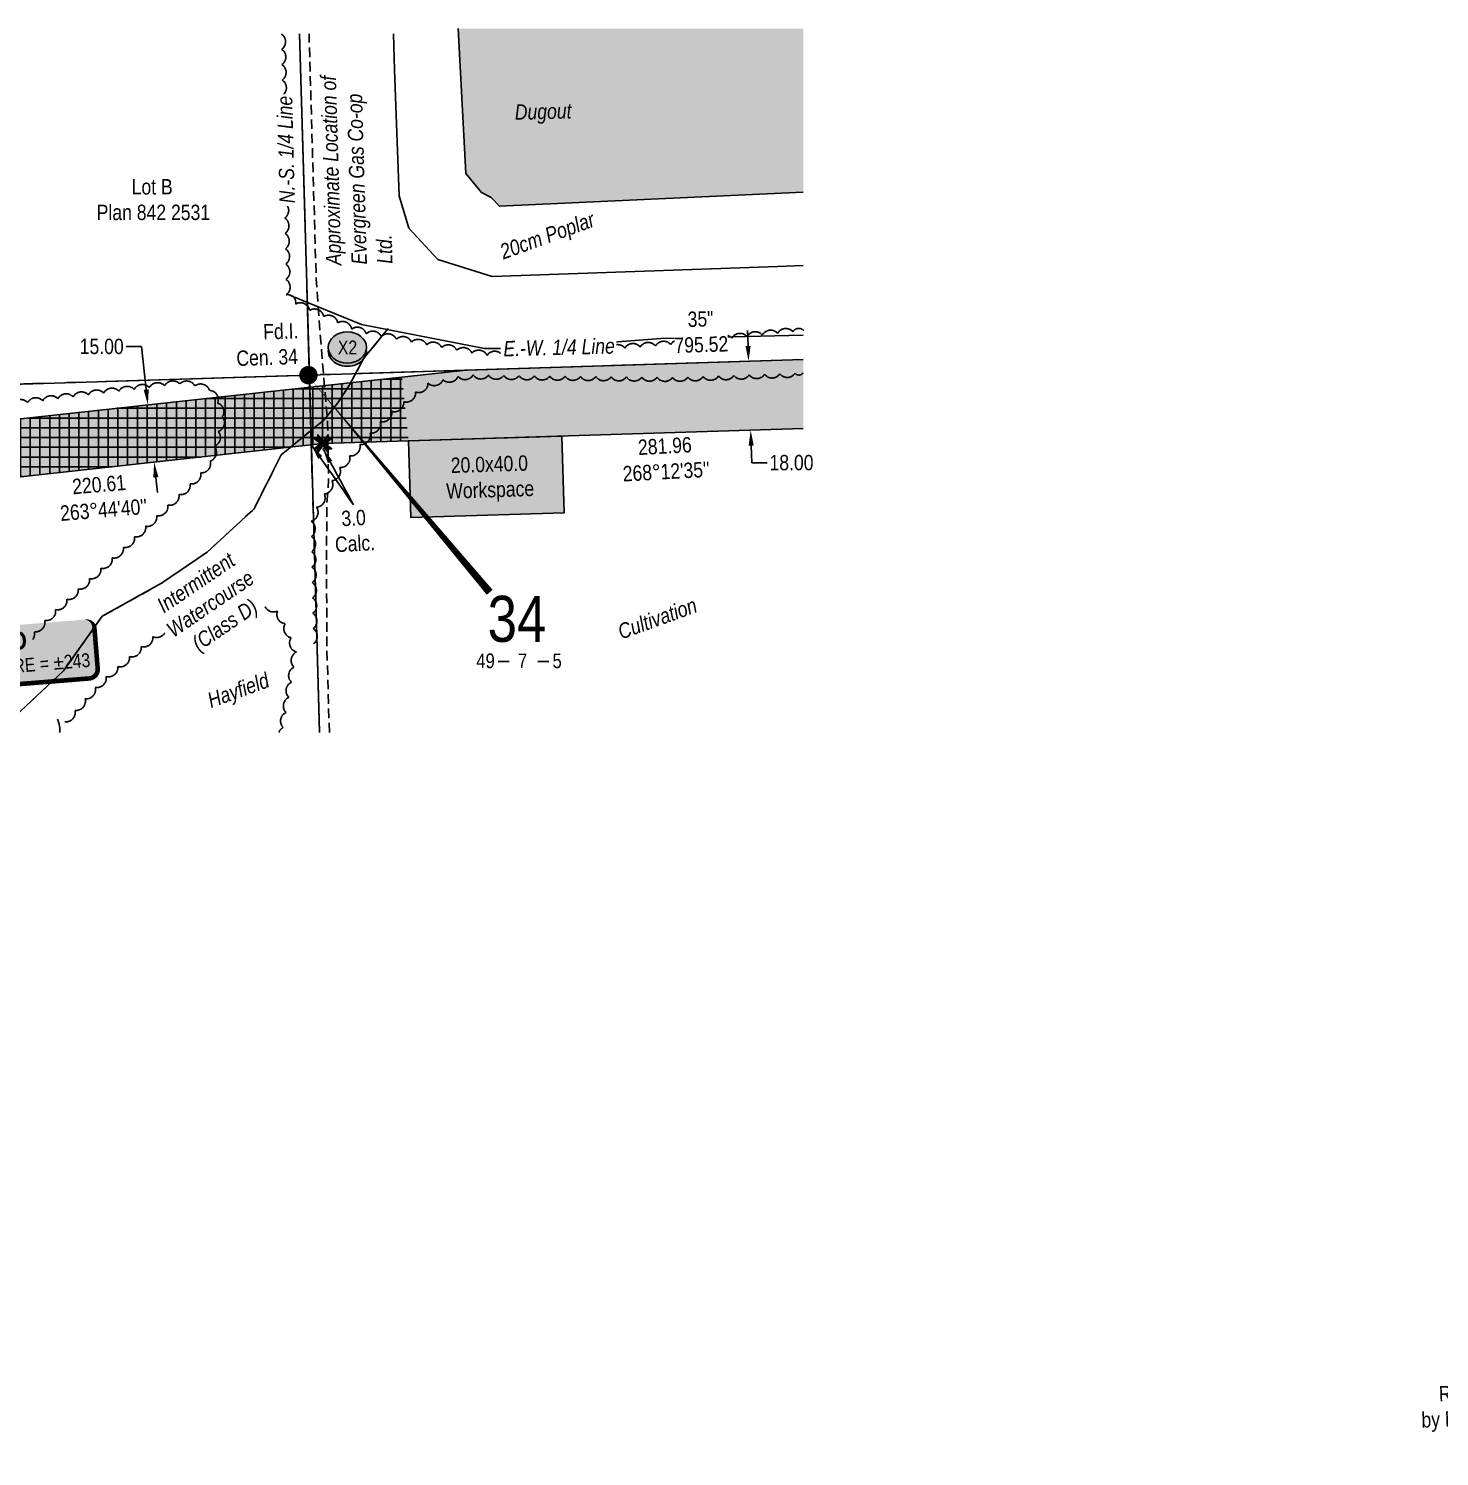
# Model space of a CAD drawing. Extents: x 633830 to 642643, y 5901646 to 5905452.
# Drawn here: x 634529 to 635448, y 5904417 to 5905347 of the extents above; entities that cross this region are included whole.
import ezdxf
from ezdxf.enums import TextEntityAlignment as Align

# ---------------------------------------------------------------- set-up
doc = ezdxf.new("R2010")
doc.units = 0
doc.header["$LTSCALE"] = 5
doc.header["$PDSIZE"] = 5
for name, pattern in [('0', [1, 1, 0]), ('foc-QUARTERLINE', [33, 25, -3, 2, -3]), ('foc-TIELINE', [1.875, 1.25, -0.625]), ('UG_PIPE', [1.875, 1.25, -0.625])]:
    doc.linetypes.add(name, pattern=pattern)
doc.layers.get('Defpoints').update_dxf_attribs({"color": 9})
for name, color, linetype in [('10', 1, 'Continuous'), ('9', 3, 'Continuous'), ('AS-FENCE', 48, 'foc-FENCE'), ('AS-PIPE-UG', 44, 'UG_PIPE'), ('AS-PIPE-UG-T', 44, 'Continuous'), ('L-BD', 7, 'Continuous'), ('L-MON', 1, 'Continuous'), ('L-MON-T', 1, 'Continuous'), ('L-QSEC', 8, 'foc-QUARTERLINE'), ('L-SECLBL', 7, 'Continuous'), ('L-TITLEDB', 4, 'Continuous'), ('L-TITLEDB-T', 4, 'Continuous'), ('P-CROSSINGS', 250, 'Continuous'), ('P-IOP2-H', 21, 'Continuous'), ('P-LTO', 14, 'Continuous'), ('P-PROPOSED', 10, 'Continuous'), ('P-PROPOSED-H', 21, 'Continuous'), ('P-TEMP-BLOCKS', 250, 'Continuous'), ('P-TEMP-BLUE-BORE-H', 131, 'Continuous'), ('P-TEMP-H', 41, 'Continuous'), ('P-TEMP-NO CUT-H', 104, 'Continuous'), ('P-TEMP_WORKSPACE', 46, 'Continuous'), ('P-TXT', 4, 'Continuous'), ('T-BUSH', 110, '0'), ('T-BUSH-T', 110, 'Continuous'), ('T-WATER', 160, 'Continuous'), ('T-WATER-H', 133, 'Continuous'), ('T-WATER-T', 170, 'Continuous'), ('WATERCOURSE', 146, 'foc-TIELINE')]:
    doc.layers.add(name, color=color, linetype=linetype)
doc.layers.add('T-TEXT', color=48, linetype='Continuous', lineweight=18)
doc.styles.add('80', font='ARIALN.TTF', dxfattribs={"height": 10})
doc.styles.add('80CG', font='ARIALN.TTF', dxfattribs={"height": 10})
doc.styles.add('80L', font='ARIALN.TTF', dxfattribs={"height": 10})
doc.styles.add('80LS', font='ARIALNI.TTF', dxfattribs={"height": 10})
doc.styles.add('BOLD', font='ARIALNB.TTF')
doc.styles.add('Crossing', font='ARIALN.TTF', dxfattribs={"height": 10})
doc.styles.add('foc-LtypeFont', font='ARIALN.TTF', dxfattribs={"height": 7.35})
doc.styles.add('SIMPLEX', font='ARIALN.TTF')
doc.linetypes.add('foc-FENCE', pattern='A,10,-1,["X",foc-LtypeFont,S=0.2,R=0,X=-0.625,Y=-0.75],-1.24', length=12.24)
doc.linetypes.add('foc-TOPO-flowdirection-NOLINE', pattern='A,0,[">",foc-LtypeFont,S=0.3,R=0,X=0,Y=-0.945],-20,[">",foc-LtypeFont,S=0.3,R=0,X=0,Y=-0.945],0', length=20)
doc.dimstyles.new('Compass 5 000', dxfattribs={"dimscale": 5, "dimtxt": 9, "dimasz": 2, "dimexe": 0.2, "dimexo": 0.0625, "dimgap": 0.5, "dimtad": 0, "dimtih": 1, "dimtoh": 1, "dimzin": 0, "dimdsep": 46, "dimtxsty": '80CG', "dimcen": 0.1, "dimse1": 1, "dimse2": 1, "dimclrd": 256, "dimclrt": 256, "dimaunit": 1, "dimadec": 4, "dimazin": 0, "dimtfac": 0.06, "dimtofl": 0, "dimtmove": 0, "dimatfit": 1, "dimfxl": 0.2, "dimtolj": 1, "dimtzin": 0, "dimlwd": -1, "dimarcsym": 0})

# ---------------------------------------------------------------- blocks, each defined once
blk = doc.blocks.new('L-SECLBL')
at = {"layer": '9', "color": 7}
for p, q in [((-5.08, -27.83), (-12.29, -27.83)), ((20.7, -27.83), (13.5, -27.83))]:
    blk.add_line(p, q, dxfattribs=at)
at = {"layer": '10', "color": 2, "style": 'SIMPLEX'}
blk.add_attdef('SEC', text='', height=30, dxfattribs=at).set_placement((0, 0), align=Align.MIDDLE)
at = {"layer": '10', "color": 5, "style": '80L'}
blk.add_attdef('TWP', text='', height=9.5, dxfattribs=at).set_placement((-14.43, -27.37), align=Align.MIDDLE_RIGHT)
blk.add_attdef('RGE', text='', height=9.5, dxfattribs=at).set_placement((3.62, -27.37), align=Align.MIDDLE_CENTER)
blk.add_attdef('MER', text='', height=9.5, dxfattribs=at).set_placement((23.17, -27.37), align=Align.MIDDLE_LEFT)
blk = doc.blocks.new('*D121')
at = {"layer": 'Defpoints', "color": 0, "transparency": 16777216}
for p in [(634615.35, 5905103.11), (634610.9, 5905064.88), (634619.44, 5905065.82)]:
    blk.add_point(p, dxfattribs=at)
at = {"layer": 'P-TXT', "transparency": 16777216}
for p, q in [((634602.64, 5905140.23), (634592.64, 5905140.23)), ((634605.73, 5905112.12), (634602.64, 5905140.23)), ((634611.99, 5905054.94), (634613.08, 5905045))]:
    blk.add_line(p, q, dxfattribs=at)
for points in [[(634607.38, 5905112.3), (634604.07, 5905111.94), (634606.82, 5905102.18)], [(634613.65, 5905055.12), (634610.34, 5905054.76), (634610.9, 5905064.88)]]:
    blk.add_solid(points, dxfattribs=at)
at = {"layer": 'P-TXT', "transparency": 16777216, "insert": (634576.71, 5905140.23), "char_height": 10, "attachment_point": 5, "style": '80CG'}
blk.add_mtext('\\A1;15.00', dxfattribs=at)
blk = doc.blocks.new('*D122')
at = {"layer": 'Defpoints', "color": 0, "transparency": 16777216}
for p in [(635011.72, 5905131.03), (634999.63, 5905085.65), (635013.12, 5905086.07)]:
    blk.add_point(p, dxfattribs=at)
at = {"layer": 'P-TXT', "transparency": 16777216}
for p, q in [((634997.91, 5905140.61), (634997.6, 5905150.6)), ((634999.94, 5905075.65), (635000.29, 5905064.5)), ((635000.29, 5905064.5), (635010.29, 5905064.5))]:
    blk.add_line(p, q, dxfattribs=at)
for points in [[(634999.58, 5905140.66), (634996.25, 5905140.55), (634998.22, 5905130.61)], [(635001.61, 5905075.7), (634998.28, 5905075.6), (634999.63, 5905085.65)]]:
    blk.add_solid(points, dxfattribs=at)
at = {"layer": 'P-TXT', "transparency": 16777216, "insert": (635026.23, 5905064.5), "char_height": 10, "attachment_point": 5, "style": '80CG'}
blk.add_mtext('\\A1;18.00', dxfattribs=at)
blk = doc.blocks.new('xing2')
h = blk.add_hatch(color=50)
h.dxf.hatch_style = 1
edge = h.paths.add_edge_path()
edge.add_ellipse((0, 0), major_axis=(-12.5, 0), ratio=0.816297, start_angle=0, end_angle=360)
h = blk.add_hatch(color=250)
h.dxf.hatch_style = 1
edge = h.paths.add_edge_path()
edge.add_ellipse((0, -2.05), major_axis=(-12.5, 0), ratio=0.816297, start_angle=0, end_angle=180)
edge.add_line((12.5, -2.05), (12.5, 0))
edge.add_ellipse((0, 0), major_axis=(-12.5, 0), ratio=0.816297, start_angle=0, end_angle=180, ccw=False)
edge.add_line((-12.5, 0), (-12.5, -2.05))
at = {"color": 250}
blk.add_ellipse((0, 0), major_axis=(-12.5, 0), ratio=0.816297, dxfattribs=at)
blk.add_ellipse((0, -2.05), major_axis=(-12.5, 0), ratio=0.816297, start_param=0, end_param=3.141593, dxfattribs=at)
at = {"color": 250, "style": 'Crossing'}
blk.add_attdef('CROSSING', text='', height=9, dxfattribs=at).set_placement((0.09, 0.02), align=Align.MIDDLE_CENTER)
at = {"color": 250, "style": 'Crossing', "flags": 1}
for tag, p in [('OWNER', (0.09, -12.49)), ('DESCRIPTION', (0.09, -25.77)), ('LOCATION', (0.09, -39.3)), ('DWG_REF', (0.09, -52.84))]:
    blk.add_attdef(tag, text='', height=9, dxfattribs=at).set_placement(p, align=Align.MIDDLE_CENTER)
blk = doc.blocks.new('TEMP')
h = blk.add_hatch(color=255)
h.dxf.hatch_style = 1
h.paths.add_polyline_path([(0, 0.25), (-0.67, 1.15), (-0.67, 0.67), (-1.15, 0.67), (-0.25, 0), (-1.15, -0.67), (-0.67, -0.67), (-0.67, -1.15), (0, -0.25), (0.67, -1.15), (0.67, -0.67), (1.15, -0.67), (0.25, 0), (1.15, 0.67), (0.67, 0.67), (0.67, 1.15)])
h.paths.add_polyline_path([(0.57, 0.85), (0.57, 0.57), (0.85, 0.57), (0.08, 0), (0.85, -0.57), (0.57, -0.57), (0.57, -0.85), (0, -0.08), (-0.57, -0.85), (-0.57, -0.57), (-0.85, -0.57), (-0.08, 0), (-0.85, 0.57), (-0.57, 0.57), (-0.57, 0.85), (0, 0.08)], flags=16)
h = blk.add_hatch(color=1)
h.dxf.hatch_style = 1
h.paths.add_polyline_path([(0, 0.08), (-0.57, 0.85), (-0.57, 0.57), (-0.85, 0.57), (-0.08, 0), (-0.85, -0.57), (-0.57, -0.57), (-0.57, -0.85), (0, -0.08), (0.57, -0.85), (0.57, -0.57), (0.85, -0.57), (0.08, 0), (0.85, 0.57), (0.57, 0.57), (0.57, 0.85)])
at = {"color": 1}
for p, q in [((-0.08, 0), (0.08, 0)), ((0, 0.08), (0, -0.08))]:
    blk.add_line(p, q, dxfattribs=at)
at = {"color": 255, "flags": 128}
blk.add_lwpolyline([(-0.25, 0), (-1.15, 0.67), (-0.67, 0.67), (-0.67, 1.15), (0, 0.25), (0.67, 1.15), (0.67, 0.67), (1.15, 0.67), (0.25, 0), (1.15, -0.67), (0.67, -0.67), (0.67, -1.15), (0, -0.25), (-0.67, -1.15), (-0.67, -0.67), (-1.15, -0.67)], close=True, dxfattribs=at)
at = {"color": 1, "flags": 128}
blk.add_lwpolyline([(-0.08, 0), (-0.85, 0.57), (-0.57, 0.57), (-0.57, 0.85), (0, 0.08), (0.57, 0.85), (0.57, 0.57), (0.85, 0.57), (0.08, 0), (0.85, -0.57), (0.57, -0.57), (0.57, -0.85), (0, -0.08), (-0.57, -0.85), (-0.57, -0.57), (-0.85, -0.57)], close=True, dxfattribs=at)
blk = doc.blocks.new('fdia')
at = {"color": 255, "const_width": 1}
blk.add_lwpolyline([(-0.5, 0, 1), (0.5, 0, 1)], format="xyb", close=True, dxfattribs=at)
blk = doc.blocks.new('Fdiaa')
blk.add_blockref('fdia', (0, 0))
blk = doc.blocks.new('fdib')
at = {"color": 1, "const_width": 1.6}
blk.add_lwpolyline([(-0.4, 0, 1), (0.4, 0, 1)], format="xyb", close=True, dxfattribs=at)
at = {"color": 1}
blk.add_circle((0, 0), 0.8, dxfattribs=at)
blk = doc.blocks.new('Fdibb')
blk.add_blockref('fdib', (0, 0))
blk = doc.blocks.new('fdicc')
for name in ['Fdibb', 'Fdiaa']:
    blk.add_blockref(name, (0, 0))
blk = doc.blocks.new('FDI')
blk.add_blockref('fdicc', (0, 0))
blk = doc.blocks.new('*U110')
h = blk.add_hatch(color=50)
edge = h.paths.add_edge_path()
edge.add_line((-86.5, -20), (86.5, -20))
edge.add_arc((86.5, -14), 6, 270, 360)
edge.add_line((92.5, -14), (92.5, 12.5))
edge.add_arc((86.5, 12.5), 6, 0, 90)
edge.add_line((86.5, 18.5), (-86.5, 18.5))
edge.add_arc((-86.5, 12.5), 6, 90, 180)
edge.add_line((-92.5, 12.5), (-92.5, -14))
edge.add_arc((-86.5, -14), 6, 180, 270)
at = {"color": 4, "flags": 128}
blk.add_lwpolyline([(-86.5, -20, 3, 3, 0), (86.5, -20, 3, 3, 0.414214), (92.5, -14, 3, 3, 0), (92.5, 12.5, 3, 0, 0.414214), (86.5, 18.5, 0, 0, 0), (-86.5, 18.5, 0, 0, 0.414214), (-92.5, 12.5, 0, 0, 0), (-92.5, -14, 0, 3, 0.414214)], format="xyseb", close=True, dxfattribs=at)
at = {"color": 4}
for tag, p, height, style in [('BORE_XING_001', (-68.03, 3.21), 12, 'BOLD'), ('APPROX_LENGTH_001', (-90.72, -12.48), 9, '80')]:
    blk.add_attdef(tag, p, '', height=height, dxfattribs=dict(at, style=style))

msp = doc.modelspace()

# ---------------------------------------------------------------- hatches: boundary and pattern name
at = {"layer": 'P-IOP2-H'}
h = msp.add_hatch(color=256, dxfattribs=at)
h.dxf.hatch_style = 1
h.paths.add_polyline_path([(634037.657, 5905050.165), (634038.825, 5905012.815), (634174.706, 5905017.063), (634531.782, 5905056.206), (634531.782, 5905093.967), (634170.713, 5905054.445), (634081.278, 5905051.529)])
at = {"layer": 'P-PROPOSED-H'}
h = msp.add_hatch(color=256, dxfattribs=at)
h.dxf.hatch_style = 1
h.paths.add_polyline_path([(634531.782, 5905093.967), (634531.782, 5905056.206), (634720.838, 5905076.931), (635033.873, 5905086.717), (635033.873, 5905131.726), (634813.936, 5905124.85)])
at = {"layer": 'P-TEMP-BLUE-BORE-H'}
h = msp.add_hatch(color=256, dxfattribs=at)
h.dxf.hatch_style = 1
h.paths.add_polyline_path([(634174.706, 5905017.063), (634721.009, 5905076.95), (634776.692, 5905078.677), (634772.31, 5905120.294), (634712.974, 5905113.756), (634170.713, 5905054.445)])
at = {"layer": 'P-TEMP-H'}
h = msp.add_hatch(color=256, dxfattribs=at)
h.dxf.hatch_style = 1
h.paths.add_polyline_path([(634878.176, 5905031.832), (634778.254, 5905028.709), (634776.692, 5905078.677), (634876.614, 5905081.801)])
at = {"layer": 'P-TEMP-NO CUT-H'}
h = msp.add_hatch(dxfattribs=at)
h.set_pattern_fill('ANSI37', color=256, scale=2, angle=45)
h.paths.add_polyline_path([(634174.706, 5905017.063), (634721.009, 5905076.95), (634776.692, 5905078.677), (634772.31, 5905120.294), (634712.974, 5905113.756), (634170.713, 5905054.445)])
at = {"layer": 'T-WATER-H'}
h = msp.add_hatch(color=256, dxfattribs=at)
h.dxf.hatch_style = 1
h.paths.add_polyline_path([(635033.873, 5905240.871), (635033.873, 5905347.446), (634809, 5905347.446), (634814.037, 5905253.071), (634824.228, 5905240.532), (634830.529, 5905237.406), (634835.945, 5905231.779)])

# ---------------------------------------------------------------- linework, layer by layer
at = {"layer": 'AS-FENCE', "flags": 128}
for points in [[(634766.887, 5905343.969), (634767.619, 5905320.647), (634770.569, 5905238.371), (634776.947, 5905217.457), (634795.716, 5905196.88), (634831.159, 5905185.958), (635017.327, 5905192.422), (635033.873, 5905193.075)], [(634700.071, 5905173.176), (634746.012, 5905154.559), (634826.084, 5905138.876), (634856.45, 5905138.831), (634941.036, 5905145.369), (635033.873, 5905147.675)]]:
    msp.add_lwpolyline(points, dxfattribs=at)
at = {"layer": 'AS-PIPE-UG', "flags": 128}
msp.add_lwpolyline([(634725.065, 5904888.694), (634723.481, 5904942.905), (634723.252, 5904989.422), (634723.351, 5905036.266), (634724.581, 5905053.101), (634723.891, 5905090.868), (634719.088, 5905147.998), (634716.488, 5905184.428), (634711.827, 5905343.969)], dxfattribs=at)
at = {"layer": 'L-QSEC'}
msp.add_line((634531.782, 5905116.043), (634037.655, 5905100.596), dxfattribs=at)
at = {"layer": 'L-TITLEDB', "flags": 128}
for points in [[(634071.612, 5905343.988), (634079.159, 5905101.816), (634531.782, 5905115.959)], [(634531.782, 5905115.945), (634712.028, 5905121.577), (634705.644, 5905343.969)], [(634718.669, 5904888.694), (634712.028, 5905121.577), (635033.873, 5905131.718)]]:
    msp.add_lwpolyline(points, dxfattribs=at)
at = {"layer": 'P-LTO', "flags": 128}
for points in [[(634037.655, 5905050.165), (634080.728, 5905051.512), (634170.713, 5905054.445), (634531.782, 5905093.967)], [(635033.873, 5905086.717), (634720.838, 5905076.931), (634531.782, 5905056.206)], [(634531.782, 5905056.206), (634174.706, 5905017.063), (634081.896, 5905014.161), (634038.825, 5905012.815)]]:
    msp.add_lwpolyline(points, dxfattribs=at)
at = {"layer": 'P-PROPOSED', "flags": 128}
for points in [[(634037.655, 5905050.165), (634080.728, 5905051.512), (634170.713, 5905054.445), (634531.782, 5905093.967)], [(635033.873, 5905086.717), (634720.838, 5905076.931), (634531.782, 5905056.206)], [(634531.782, 5905056.206), (634174.706, 5905017.063), (634081.896, 5905014.161), (634038.825, 5905012.815)]]:
    msp.add_lwpolyline(points, dxfattribs=at)
at = {"layer": 'P-TEMP_WORKSPACE', "flags": 128}
msp.add_lwpolyline([(634878.176, 5905031.832), (634778.254, 5905028.709), (634776.692, 5905078.677), (634876.614, 5905081.801)], close=True, dxfattribs=at)
at = {"layer": 'T-BUSH', "flags": 128}
for points in [[(634693.821, 5905343.913, -0.5205671), (634694.008, 5905333.915, -0.5205671), (634694.194, 5905323.916, -0.5205671), (634694.38, 5905313.918, -0.5205671), (634694.566, 5905303.92, -0.5205671), (634694.752, 5905293.922, -0.5205671), (634694.938, 5905283.923, -0.5205671), (634695.124, 5905273.925, -0.5205671), (634695.311, 5905263.927, -0.5205671), (634695.497, 5905253.929, -0.5205671), (634695.683, 5905243.93, -0.5205671), (634695.869, 5905233.932, -0.5205671), (634696.055, 5905223.934, -0.5205671), (634696.241, 5905213.936, -0.5205671), (634696.428, 5905203.937, -0.5205671), (634696.614, 5905193.939, -0.5205671), (634696.8, 5905183.941, -0.5205671), (634696.986, 5905173.942, -0.5205671), (634703.11, 5905167.881, -0.5205671), (634712.247, 5905163.817, -0.5205671), (634721.384, 5905159.753, -0.5205671), (634730.521, 5905155.688, -0.5205671), (634739.658, 5905151.624, -0.5205671), (634749.09, 5905148.519, -0.5205671), (634758.928, 5905146.726, -0.5205671), (634768.766, 5905144.933, -0.5205671), (634778.604, 5905143.14, -0.5205671), (634788.442, 5905141.347, -0.5205671), (634798.28, 5905139.554, -0.5205671), (634808.118, 5905137.761, -0.5205671), (634817.956, 5905135.968, -0.5205671), (634827.817, 5905134.458, -0.5205671), (634837.816, 5905134.613, -0.5205671), (634847.815, 5905134.768, -0.5205671), (634857.812, 5905134.971, -0.5205671), (634867.787, 5905135.675, -0.5205671), (634877.762, 5905136.378, -0.5205671), (634887.737, 5905137.082, -0.5205671), (634897.713, 5905137.785, -0.5205671), (634907.688, 5905138.488, -0.5205671), (634917.663, 5905139.192, -0.5205671), (634927.638, 5905139.895, -0.5205671), (634937.614, 5905140.598, -0.5205671), (634947.573, 5905141.48, -0.5205671), (634957.518, 5905142.525, -0.5205671), (634967.464, 5905143.569, -0.5205671), (634977.409, 5905144.614, -0.5205671), (634987.354, 5905145.658, -0.5205671), (634997.3, 5905146.702, -0.5205671), (635007.245, 5905147.747, -0.5205671), (635017.19, 5905148.791, -0.5205671), (635027.136, 5905149.836, -0.5205671), (635034.186, 5905150.576, -0.5205671)], [(634531.782, 5904949.344, 0.2174157), (634532.824, 5904954.305, 0.5205671), (634539.559, 5904961.697, 0.5205671), (634546.617, 5904968.766, 0.5205671), (634554.006, 5904975.504, 0.5205671), (634561.396, 5904982.241, 0.5205671), (634568.785, 5904988.979, 0.5205671), (634576.175, 5904995.717, 0.5205671), (634583.564, 5905002.454, 0.5205671), (634590.828, 5905009.327, 0.5205671), (634598.077, 5905016.216, 0.5205671), (634605.325, 5905023.105, 0.5205671), (634612.574, 5905029.994, 0.5205671), (634619.822, 5905036.883, 0.5205671), (634627.071, 5905043.772, 0.5205671), (634634.292, 5905050.688, 0.5205671), (634641.237, 5905057.883, 0.5205671), (634647.417, 5905065.513, 0.5205671), (634650.049, 5905075.161, 0.5205671), (634652.681, 5905084.808, 0.5205671), (634655.313, 5905094.456, 0.5205671), (634652.252, 5905103.242, 0.5205671), (634646.884, 5905111.68, 0.5205671), (634637.414, 5905114.501, 0.5205671), (634627.618, 5905115.808, 0.5205671), (634617.689, 5905114.617, 0.5205671), (634607.76, 5905113.425, 0.5205671), (634597.831, 5905112.234, 0.5205671), (634587.903, 5905111.042, 0.5205671), (634577.974, 5905109.851, 0.5205671), (634568.045, 5905108.659, 0.5205671), (634558.124, 5905107.406, 0.5205671), (634548.204, 5905106.14, 0.5205671), (634538.285, 5905104.875, 0.2996365), (634531.782, 5905106.541)], [(634714.673, 5904946.416, 0.5205671), (634714.484, 5904956.414, 0.5205671), (634714.296, 5904966.412, 0.5205671), (634714.107, 5904976.41, 0.5205671), (634713.919, 5904986.408, 0.5205671), (634713.73, 5904996.407, 0.5205671), (634713.541, 5905006.405, 0.5205671), (634713.353, 5905016.403, 0.5205671), (634713.164, 5905026.401, 0.5205671), (634716.745, 5905035.428, 0.5205671), (634721.744, 5905044.088, 0.5205671), (634726.744, 5905052.749, 0.5205671), (634731.743, 5905061.409, 0.5205671), (634738.287, 5905068.949, 0.5205671), (634744.973, 5905076.385, 0.5205671), (634751.658, 5905083.822, 0.5205671), (634758.344, 5905091.259, 0.5205671), (634765.762, 5905097.925, 0.5205671), (634773.527, 5905104.226, 0.5205671), (634781.292, 5905110.528, 0.5205671), (634789.323, 5905116.279, 0.5205671), (634799.078, 5905118.482, 0.5205671), (634808.832, 5905120.684, 0.5205671), (634818.706, 5905121.727, 0.5205671), (634828.704, 5905121.557, 0.5205671), (634838.703, 5905121.386, 0.5205671), (634848.701, 5905121.216, 0.5205671), (634858.7, 5905121.045, 0.5205671), (634868.699, 5905120.928, 0.5205671), (634878.699, 5905120.816, 0.5205671), (634888.698, 5905120.704, 0.5205671), (634898.697, 5905120.591, 0.5205671), (634908.697, 5905120.479, 0.5205671), (634918.696, 5905120.367, 0.5205671), (634928.696, 5905120.254, 0.5205671), (634938.695, 5905120.142, 0.5205671), (634948.694, 5905120.03, 0.5205671), (634958.689, 5905120.27, 0.5205671), (634968.682, 5905120.637, 0.5205671), (634978.676, 5905121.003, 0.5205671), (634988.669, 5905121.369, 0.5205671), (634998.662, 5905121.735, 0.5205671), (635008.656, 5905122.101, 0.5205671), (635018.649, 5905122.468, 0.5205671), (635028.642, 5905122.834, 0.5205671), (635033.763, 5905123.022, 0.5205671)], [(634531.782, 5905106.497, 0.1833874), (634528.537, 5905103.628, 0.5205671), (634518.617, 5905102.362, 0.5205671), (634508.713, 5905100.985, 0.5205671), (634498.83, 5905099.461, 0.5205671), (634488.947, 5905097.938, 0.5205671), (634479.064, 5905096.414, 0.5205671), (634469.442, 5905093.766, 0.5205671), (634459.899, 5905090.777, 0.5205671), (634450.356, 5905087.789, 0.5205671), (634442.319, 5905081.89, 0.5205671), (634434.369, 5905075.824, 0.5205671), (634426.85, 5905069.295, 0.5205671), (634420.307, 5905061.741, 0.5205671), (634414.894, 5905053.333, 0.5205671), (634409.482, 5905044.924, 0.5205671), (634404.073, 5905036.513, 0.5205671), (634399.318, 5905027.716, 0.5205671), (634394.563, 5905018.919, 0.5205671), (634388.993, 5905010.795, 0.5205671), (634381.253, 5905004.464, 0.5205671), (634373.512, 5904998.133, 0.5205671), (634366.045, 5904991.488, 0.5205671), (634358.723, 5904984.677, 0.5205671), (634351.402, 5904977.866, 0.5205671), (634345.579, 5904969.82, 0.5205671), (634340.296, 5904961.329, 0.5205671), (634335.012, 5904952.839, 0.5205671), (634329.729, 5904944.349, 0.5205671), (634324.799, 5904936.426)], [(634552.696, 5904895.585, 0.520567), (634559.313, 5904903.082, 0.5205671), (634565.93, 5904910.58, 0.5205671), (634572.547, 5904918.077, 0.5205671), (634579.609, 5904925.122, 0.5205671), (634587.218, 5904931.612, 0.5205671), (634594.826, 5904938.102, 0.5205671), (634602.434, 5904944.591, 0.5205671), (634610.042, 5904951.081, 0.5205671), (634618.656, 5904956.146, 0.5205671), (634627.32, 5904961.139, 0.5205671), (634635.984, 5904966.133, 0.5205671), (634644.648, 5904971.126, 0.5205671), (634653.921, 5904974.339, 0.5205671), (634663.828, 5904975.701, 0.5205671), (634673.735, 5904977.062, 0.5205671), (634682.589, 5904972.606, 0.5205671), (634691.389, 5904967.858, 0.5205671), (634696.316, 5904959.584, 0.5205671), (634700.214, 5904950.375, 0.5205671), (634703.626, 5904941.109, 0.5205671), (634701.989, 5904931.244, 0.5205671), (634700.353, 5904921.379, 0.5205671), (634698.632, 5904911.528, 0.5205671), (634696.823, 5904901.693, 0.5205671), (634695.013, 5904891.858, 0.2095815), (634692.189, 5904888.694, 0.2095815)], [(634547.818, 5904897.241, -0.145148), (634549.3, 5904888.694, -0.145148)]]:
    msp.add_lwpolyline(points, format="xyb", dxfattribs=at)
at = {"layer": 'T-WATER', "flags": 128}
for points in [[(634809, 5905347.446), (634814.037, 5905253.071), (634824.228, 5905240.532), (634830.529, 5905237.406), (634835.945, 5905231.779)], [(634835.945, 5905231.779), (635033.873, 5905240.871)]]:
    msp.add_lwpolyline(points, dxfattribs=at)
at = {"layer": 'WATERCOURSE', "flags": 128}
msp.add_lwpolyline([(634763.424, 5905151.96), (634747.478, 5905132.543), (634737.969, 5905114.758), (634730.578, 5905103.492), (634721.608, 5905092.337), (634693.687, 5905069.641), (634675.959, 5905034.372), (634645.341, 5905006.13), (634615.749, 5904985.933), (634577.123, 5904964.452), (634551.87, 5904928.862), (634531.782, 5904909.969)], dxfattribs=at)

# ---------------------------------------------------------------- block references
at = {"layer": 'L-MON', "xscale": 5.000000000000004, "yscale": 5.000000000000004, "zscale": 5.000000000000004}
msp.add_blockref('TEMP', (634720.838, 5905076.931), dxfattribs=at)
at = {"layer": 'L-SECLBL'}
msp.add_blockref('L-SECLBL', (634847.322, 5904962.736), dxfattribs=at).add_auto_attribs({'SEC': '34', 'TWP': '49', 'RGE': '7', 'MER': '5'})
at = {"layer": 'P-CROSSINGS'}
msp.add_blockref('xing2', (634736.802, 5905139.587), dxfattribs=at).add_auto_attribs({'CROSSING': 'X2'})
at = {"layer": 'P-TEMP-BLOCKS'}
ref = msp.add_blockref('*U110', (634480.805, 5904936.849), dxfattribs=dict(at, xscale=0.9997283200000006, yscale=0.9997283200000006, zscale=0.9997283200000006, rotation=4.616027074193339))
ref.add_attrib('BORE_XING_001', 'TO BE BORED', (634433.256, 5904935.281), dxfattribs={"layer": '0', "color": 4, "height": 11.99674, "rotation": 4.616027, "style": 'BOLD'})
ref.add_attrib('APPROX_LENGTH_001', 'APPROX. LENGTH OF BORE = %%P243', (634394.538, 5904917.37), dxfattribs={"layer": '0', "color": 4, "height": 8.99755, "rotation": 4.616027, "style": '80'})

# ---------------------------------------------------------------- texts
at = {"layer": 'AS-PIPE-UG-T', "insert": (634722.925, 5905192.997), "char_height": 9.99711, "attachment_point": 1, "rotation": 91.663651, "style": '80L'}
msp.add_mtext_dynamic_manual_height_columns('{\\fArial Narrow|b0|i1|c0|p34;Approximate Location of Evergreen Gas Co-op Ltd.}', width=132.7305, gutter_width=50.014, heights=[0], dxfattribs=at)
at = {"layer": 'L-BD', "attachment_point": 2, "style": '80L'}
for s, insert, char_height, width, rotation in [("281.96\\P268°12'35''", (634943.416, 5905080.389), 9.99711, 57.22624, 3.101), ("220.61\\P 263°44'40''", (634574.553, 5905055.268), 10, 143.52106, 4.7595)]:
    msp.add_mtext(s, dxfattribs=dict(at, insert=insert, char_height=char_height, width=width, rotation=rotation))
at = {"layer": 'L-MON-T', "insert": (635418.271, 5904478.334), "char_height": 9.99711, "width": 105.09301, "attachment_point": 1, "rotation": 1.912697, "style": '80CG', "bg_fill": 3, "box_fill_scale": 1.15, "bg_fill_color": 256, "bg_fill_true_color": 256, "bg_fill_transparency": 0}
msp.add_mtext('\\pi51.03;Fd. No Mk.\\P\\pi29.119;Re-est Position \\P\\pi17.185;by Plan 772 2959\\P\\pi63.938;E.1/4 32', dxfattribs=at)
at = {"layer": 'L-TITLEDB-T', "insert": (634572.169, 5905249.329), "char_height": 10, "attachment_point": 1, "style": '80L'}
msp.add_mtext_dynamic_manual_height_columns('\\pi24.068;Lot B\\P\\pi1.2885;Plan 842 2531', width=73.47051, gutter_width=50.014, heights=[0], dxfattribs=at)
at = {"layer": 'L-TITLEDB-T', "insert": (634740.587, 5905033.483), "char_height": 10, "width": 56.6797, "attachment_point": 2, "rotation": 3.101, "style": '80L'}
msp.add_mtext('3.0\\PCalc.', dxfattribs=at)
at = {"layer": 'P-TEMP_WORKSPACE', "insert": (634829.174, 5905068.555), "char_height": 9.99711, "width": 62.63303, "attachment_point": 2, "rotation": 1.825684, "style": '80LS'}
msp.add_mtext('{\\fArial Narrow|b0|i0|c0|p34;20.0x40.0\\PWorkspace}', dxfattribs=at)
at = {"layer": 'T-TEXT', "style": '80LS'}
for s, p in [('Cultivation', (634938.799, 5904963.034)), ('Hayfield', (634665.694, 5904916.269))]:
    msp.add_text(s, height=10, rotation=20, dxfattribs=at).set_placement(p, align=Align.MIDDLE_CENTER)
at = {"layer": 'T-WATER', "insert": (634845.44, 5905297.936), "char_height": 10, "attachment_point": 1, "rotation": 1.478252, "style": '80L'}
msp.add_mtext_dynamic_manual_height_columns('\\pi0.33169;{\\fArial Narrow|b0|i1|c0|p34;Dugout}', width=37.49148, gutter_width=50.014, heights=[0], dxfattribs=at)

# ---------------------------------------------------------------- dimensions: what is measured, and where the dimension line sits
at = {"layer": 'P-TXT', "color": 3}
for base, p1, p2, angle, text, picture, middle in [((634610.904, 5905064.88), (634615.348, 5905103.114), (634619.437, 5905065.815), 276.255898, '15.00', '*D121', (634576.706, 5905140.234)), ((634999.63, 5905085.646), (635011.719, 5905131.033), (635013.125, 5905086.068), 271.790581, '18.00', '*D122', (635026.229, 5905064.499))]:
    dim = msp.add_linear_dim(base=base, p1=p1, p2=p2, angle=angle, text=text, dimstyle='Compass 5 000', dxfattribs=at)
    dim.commit()
    dim.dimension.update_dxf_attribs({"geometry": picture, "text_midpoint": middle, "dimtype": 161})

# ---------------------------------------------------------------- leaders
at = {"layer": 'L-TITLEDB-T', "path_type": 1}
for points in [[(634713.333, 5905076.108), (634740.84, 5905037.012)], [(634720.795, 5905073.778), (634740.84, 5905037.012)]]:
    msp.add_leader(points, dimstyle='Compass 5 000', override={"dimgap": 0.5, "dimtad": 0}, dxfattribs=at)

# ---------------------------------------------------------------- next in the draw order: texts
at = {"layer": 'L-MON-T', "insert": (634663.111, 5905154.127), "char_height": 10, "width": 39.65662, "attachment_point": 1, "rotation": 1.912697, "style": '80CG', "bg_fill": 3, "box_fill_scale": 1.15, "bg_fill_color": 256, "bg_fill_true_color": 256, "bg_fill_transparency": 0}
msp.add_mtext('\\pi18.674;Fd.I.\\P\\pi0.6457;Cen. 34', dxfattribs=at)
at = {"layer": 'T-BUSH-T', "insert": (634865.341, 5905217.285), "char_height": 10, "width": 65.40696, "attachment_point": 2, "rotation": 20, "style": '80LS', "bg_fill": 3, "box_fill_scale": 1.1, "bg_fill_color": 256, "bg_fill_transparency": 0}
msp.add_mtext('20cm Poplar', dxfattribs=at)

# ---------------------------------------------------------------- next in the draw order: linework, layer by layer
at = {"layer": 'L-QSEC'}
for p, q in [((634705.644, 5905343.969), (634718.712, 5904888.694)), ((635033.873, 5905131.726), (634531.782, 5905116.03))]:
    msp.add_line(p, q, dxfattribs=at)
at = {"layer": 'L-SECLBL', "flags": 128}
msp.add_lwpolyline([(634710.994, 5905121.163, 0, 5, 0), (634829.532, 5904980.031, 12.496, 12.496, 0)], format="xyseb", dxfattribs=at)
at = {"layer": 'P-LTO', "flags": 128}
msp.add_lwpolyline([(634531.782, 5905093.967), (634813.936, 5905124.85), (635033.873, 5905131.726)], dxfattribs=at)
at = {"layer": 'WATERCOURSE', "linetype": 'foc-TOPO-flowdirection-NOLINE', "flags": 128}
msp.add_lwpolyline([(634520.409, 5904899.273), (634551.87, 5904928.862), (634577.123, 5904964.452), (634615.749, 5904985.933), (634645.341, 5905006.13), (634675.959, 5905034.372), (634693.687, 5905069.641), (634721.608, 5905092.337), (634730.578, 5905103.492), (634737.969, 5905114.758), (634747.478, 5905132.543), (634763.424, 5905151.96)], dxfattribs=at)

# ---------------------------------------------------------------- next in the draw order: block references
at = {"layer": 'L-MON', "xscale": 5.000000000000004, "yscale": 5.000000000000004, "zscale": 5.000000000000004}
msp.add_blockref('FDI', (634711.435, 5905121.559), dxfattribs=at)

# ---------------------------------------------------------------- next in the draw order: texts
at = {"layer": 'L-QSEC', "char_height": 10, "attachment_point": 1, "style": '80L', "bg_fill": 3, "box_fill_scale": 1.15, "bg_fill_color": 256, "bg_fill_true_color": 256, "bg_fill_transparency": 0}
for s, width, insert, rotation in [('\\pi0.32626;{\\fArial Narrow|b0|i1|c0|p34;N.-S. 1/4 Line}', 69.86126, (634692.635, 5905233.117), 91.478252), ('\\pi0.32626;{\\fArial Narrow|b0|i1|c0|p34;E.-W. 1/4 Line}', 72.40559, (634838.043, 5905143.769), 1.478252)]:
    msp.add_mtext_dynamic_manual_height_columns(s, width=width, gutter_width=50.014, heights=[0], dxfattribs=dict(at, insert=insert, rotation=rotation))
at = {"layer": 'T-WATER-T', "insert": (634635.259, 5904990.519), "char_height": 9.99711, "width": 70.45477, "attachment_point": 2, "rotation": 34.26168, "style": '80LS', "bg_fill": 3, "box_fill_scale": 1, "bg_fill_color": 256, "bg_fill_transparency": 0}
msp.add_mtext('Intermittent\\PWatercourse\\P(Class D)', dxfattribs=at)

# ---------------------------------------------------------------- next in the draw order: linework, layer by layer
at = {"layer": 'P-PROPOSED', "flags": 128}
msp.add_lwpolyline([(634531.782, 5905093.967), (634813.936, 5905124.85), (635033.873, 5905131.726)], dxfattribs=at)

# ---------------------------------------------------------------- next in the draw order: texts
at = {"layer": 'L-BD', "insert": (634966.782, 5905163.149), "char_height": 9.9971, "width": 34.52384, "attachment_point": 2, "rotation": 1.7931, "style": '80L', "bg_fill": 3, "box_fill_scale": 1, "bg_fill_color": 256, "bg_fill_transparency": 0}
msp.add_mtext('35"\\P795.52', dxfattribs=at)

doc.saveas('drawing.dxf')
